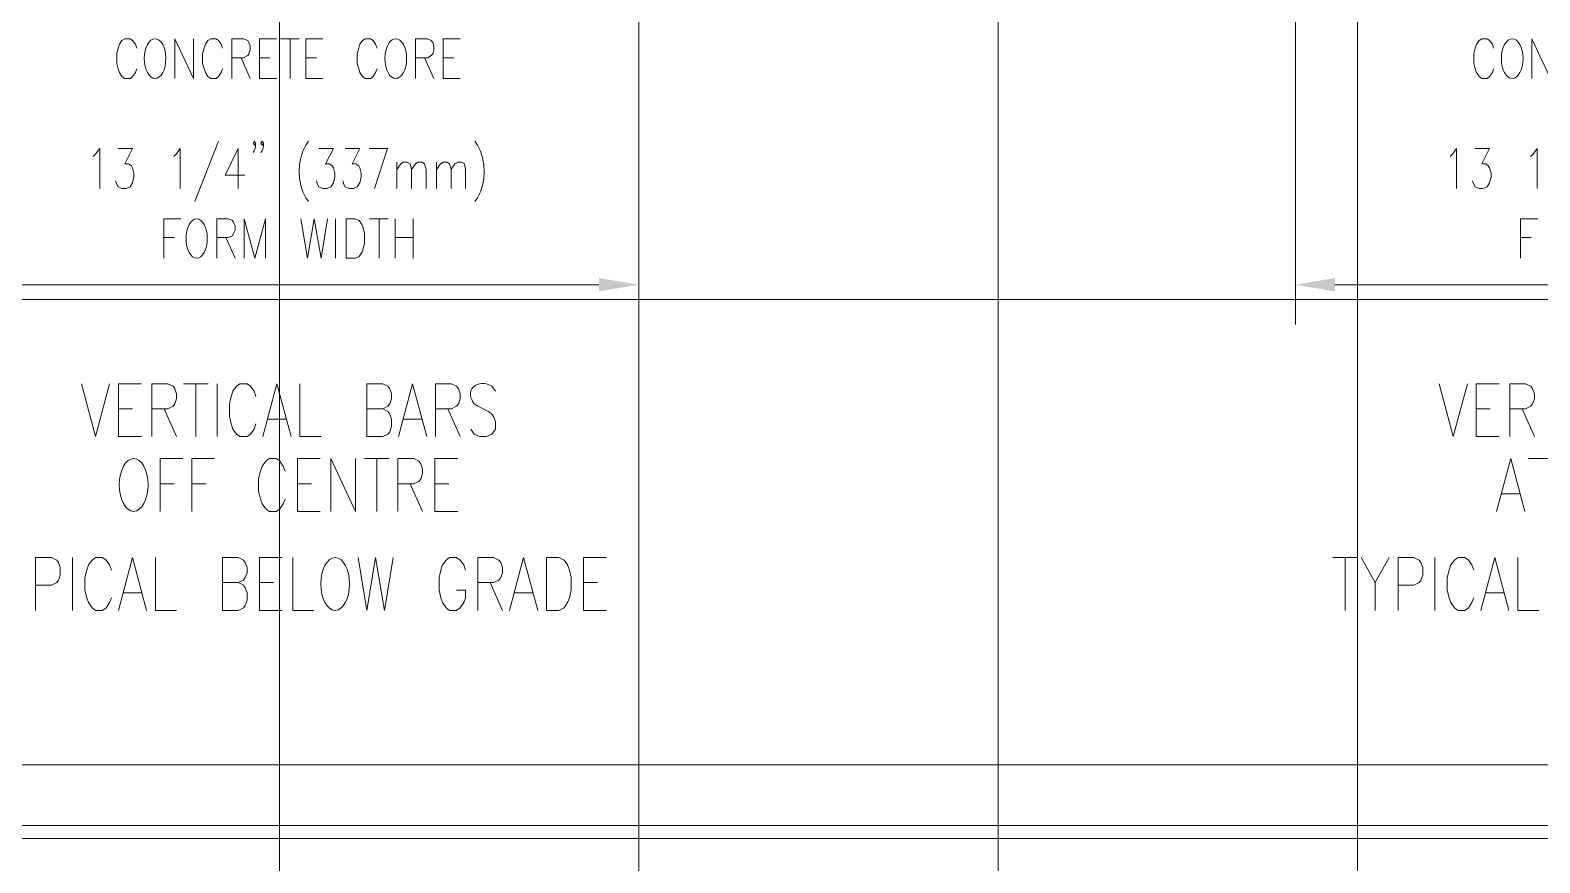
# Model space of a CAD drawing. Header units: millimetres. Extents: x 0 to 216, y 0 to 279.
# Drawn here: x 49.8 to 140.5, y 50 to 100 of the extents above; entities that cross this region are included whole.
import ezdxf

# ---------------------------------------------------------------- set-up
doc = ezdxf.new("R2010")
doc.units = ezdxf.units.MM
doc.layers.add('C00-00-00', color=7, linetype='Continuous')

msp = doc.modelspace()

# ---------------------------------------------------------------- hatches: boundary and pattern name
at = {"layer": 'C00-00-00'}
h = msp.add_hatch(color=256, dxfattribs=at)
h.dxf.hatch_style = 2
h.paths.add_polyline_path([(83.968167, 85.111167), (83.968167, 84.306833), (86.36, 84.709)])
h = msp.add_hatch(color=256, dxfattribs=at)
h.dxf.hatch_style = 2
h.paths.add_polyline_path([(128.185333, 85.111167), (128.185333, 84.306833), (125.814667, 84.709)])

# ---------------------------------------------------------------- linework, layer by layer
at = {"layer": 'C00-00-00', "lineweight": 0}
for points in [[(64.77, 0), (64.77, 279.4)], [(86.36, 0), (86.36, 279.4)], [(107.95, 0), (107.95, 279.4)], [(129.54, 0), (129.54, 279.4)], [(86.36, 108.860167), (86.36, 82.317167)], [(125.814667, 108.860167), (125.814667, 82.317167)], [(56.1975, 98.911833), (56.112833, 99.144667), (55.9435, 99.3775), (55.795333, 99.483333), (55.477833, 99.483333), (55.3085, 99.3775), (55.160333, 99.144667), (55.075667, 98.911833), (54.991, 98.573167), (54.991, 98.001667), (55.075667, 97.663), (55.160333, 97.451333), (55.3085, 97.2185), (55.477833, 97.0915), (55.795333, 97.0915), (55.9435, 97.2185), (56.112833, 97.451333), (56.1975, 97.663)], [(58.4835, 97.0915), (58.4835, 99.483333), (59.605333, 97.0915), (59.605333, 99.483333)], [(61.341, 98.911833), (61.2775, 99.144667), (61.108167, 99.3775), (60.96, 99.483333), (60.6425, 99.483333), (60.473167, 99.3775), (60.325, 99.144667), (60.240333, 98.911833), (60.155667, 98.573167), (60.155667, 98.001667), (60.240333, 97.663), (60.325, 97.451333), (60.473167, 97.2185), (60.6425, 97.0915), (60.96, 97.0915), (61.108167, 97.2185), (61.2775, 97.451333), (61.341, 97.663)], [(61.9125, 97.0915), (61.9125, 99.483333), (62.611, 99.483333), (62.865, 99.3775), (62.9285, 99.2505), (63.013167, 99.038833), (63.013167, 98.806), (62.9285, 98.573167), (62.865, 98.467333), (62.611, 98.340333), (61.9125, 98.340333)], [(63.5635, 97.0915), (63.5635, 99.483333), (64.600667, 99.483333)], [(64.8335, 99.483333), (65.955333, 99.483333)], [(65.405, 99.483333), (65.405, 97.0915)], [(66.3575, 97.0915), (66.3575, 99.483333), (67.3735, 99.483333)], [(70.633167, 98.911833), (70.5485, 99.144667), (70.400333, 99.3775), (70.231, 99.483333), (69.9135, 99.483333), (69.765333, 99.3775), (69.596, 99.144667), (69.5325, 98.911833), (69.447833, 98.573167), (69.447833, 98.001667), (69.5325, 97.663), (69.596, 97.451333), (69.765333, 97.2185), (69.9135, 97.0915), (70.231, 97.0915), (70.400333, 97.2185), (70.5485, 97.451333), (70.633167, 97.663)], [(72.940333, 97.0915), (72.940333, 99.483333), (73.66, 99.483333), (73.892833, 99.3775), (73.9775, 99.2505), (74.041, 99.038833), (74.041, 98.806), (73.9775, 98.573167), (73.892833, 98.467333), (73.66, 98.340333), (72.940333, 98.340333)], [(74.6125, 97.0915), (74.6125, 99.483333), (75.6285, 99.483333)], [(137.710333, 98.911833), (137.646833, 99.144667), (137.4775, 99.3775), (137.329333, 99.483333), (137.011833, 99.483333), (136.8425, 99.3775), (136.694333, 99.144667), (136.609667, 98.911833), (136.525, 98.573167), (136.525, 98.001667), (136.609667, 97.663), (136.694333, 97.451333), (136.8425, 97.2185), (137.011833, 97.0915), (137.329333, 97.0915), (137.4775, 97.2185), (137.646833, 97.451333), (137.710333, 97.663)], [(140.0175, 97.0915), (140.0175, 99.483333), (141.139333, 97.0915), (141.139333, 99.483333)], [(62.462833, 98.340333), (63.013167, 97.0915)], [(63.5635, 98.340333), (64.1985, 98.340333)], [(66.3575, 98.340333), (66.9925, 98.340333)], [(73.490667, 98.340333), (74.041, 97.0915)], [(74.6125, 98.340333), (75.2475, 98.340333)], [(63.5635, 97.0915), (64.600667, 97.0915)], [(66.3575, 97.0915), (67.3735, 97.0915)], [(74.6125, 97.0915), (75.6285, 97.0915)], [(53.572833, 92.413667), (53.721, 92.540667), (53.975, 92.879333), (53.975, 90.4875)], [(55.075667, 92.879333), (55.9435, 92.879333), (55.477833, 91.969167), (55.710667, 91.969167), (55.88, 91.842167), (55.9435, 91.736333), (56.028167, 91.397667), (56.028167, 91.164833), (55.9435, 90.826167), (55.795333, 90.593333), (55.5625, 90.4875), (55.3085, 90.4875), (55.075667, 90.593333), (54.991, 90.720333), (54.9275, 90.953167)], [(58.42, 92.413667), (58.568167, 92.540667), (58.801, 92.879333), (58.801, 90.4875)], [(61.108167, 93.323833), (59.69, 89.704333)], [(62.2935, 92.879333), (61.510333, 91.291833), (62.695667, 91.291833)], [(62.2935, 92.879333), (62.2935, 90.4875)], [(63.330667, 93.218), (63.246, 93.091), (63.1825, 93.218), (63.246, 93.323833), (63.330667, 93.218), (63.330667, 92.985167), (63.246, 92.752333), (63.1825, 92.6465)], [(63.8175, 93.218), (63.732833, 93.091), (63.648167, 93.218), (63.732833, 93.323833), (63.8175, 93.218), (63.8175, 92.985167), (63.732833, 92.752333), (63.648167, 92.6465)], [(66.505667, 93.323833), (66.3575, 93.091), (66.177023, 92.729126), (66.04888, 92.337285), (65.972686, 91.925459), (65.948057, 91.503632), (65.974609, 91.081789), (66.051956, 90.669914), (66.179714, 90.277989), (66.3575, 89.916), (66.505667, 89.704333)], [(67.140667, 92.879333), (68.0085, 92.879333), (67.542833, 91.969167), (67.775667, 91.969167), (67.945, 91.842167), (68.0085, 91.736333), (68.093167, 91.397667), (68.093167, 91.164833), (68.0085, 90.826167), (67.860333, 90.593333), (67.6275, 90.4875), (67.3735, 90.4875), (67.140667, 90.593333), (67.056, 90.720333), (66.9925, 90.953167)], [(68.728167, 92.879333), (69.596, 92.879333), (69.130333, 91.969167), (69.363167, 91.969167), (69.5325, 91.842167), (69.596, 91.736333), (69.680667, 91.397667), (69.680667, 91.164833), (69.596, 90.826167), (69.447833, 90.593333), (69.215, 90.4875), (68.961, 90.4875), (68.728167, 90.593333), (68.6435, 90.720333), (68.58, 90.953167)], [(70.485, 90.4875), (71.268167, 92.879333), (70.1675, 92.879333)], [(76.5175, 93.323833), (76.665667, 93.091), (76.846144, 92.729126), (76.974287, 92.337285), (77.05048, 91.925459), (77.075109, 91.503632), (77.048558, 91.081789), (76.971211, 90.669914), (76.843452, 90.277989), (76.665667, 89.916), (76.5175, 89.704333)], [(135.106833, 92.413667), (135.255, 92.540667), (135.487833, 92.879333), (135.487833, 90.4875)], [(136.609667, 92.879333), (137.4775, 92.879333), (137.011833, 91.969167), (137.244667, 91.969167), (137.392833, 91.842167), (137.4775, 91.736333), (137.562167, 91.397667), (137.562167, 91.164833), (137.4775, 90.826167), (137.329333, 90.593333), (137.075333, 90.4875), (136.8425, 90.4875), (136.609667, 90.593333), (136.525, 90.720333), (136.440333, 90.953167)], [(139.932833, 92.413667), (140.102167, 92.540667), (140.335, 92.879333), (140.335, 90.4875)], [(71.8185, 92.075), (71.8185, 90.4875)], [(71.8185, 91.6305), (72.0725, 91.969167), (72.220667, 92.075), (72.4535, 92.075), (72.622833, 91.969167), (72.7075, 91.6305), (72.7075, 90.4875)], [(72.7075, 91.6305), (72.940333, 91.969167), (73.0885, 92.075), (73.3425, 92.075), (73.490667, 91.969167), (73.575333, 91.6305), (73.575333, 90.4875)], [(74.210333, 92.075), (74.210333, 90.4875)], [(74.210333, 91.6305), (74.443167, 91.969167), (74.6125, 92.075), (74.845333, 92.075), (74.9935, 91.969167), (75.078167, 91.6305), (75.078167, 90.4875)], [(75.078167, 91.6305), (75.311, 91.969167), (75.480333, 92.075), (75.713167, 92.075), (75.8825, 91.969167), (75.946, 91.6305), (75.946, 90.4875)], [(57.827333, 86.2965), (57.827333, 88.667167), (58.843333, 88.667167)], [(61.002333, 86.2965), (61.002333, 88.667167), (61.700833, 88.667167), (61.954833, 88.561333), (62.018333, 88.4555), (62.103, 88.222667), (62.103, 87.989833), (62.018333, 87.778167), (61.954833, 87.651167), (61.700833, 87.545333), (61.002333, 87.545333)], [(62.653333, 86.2965), (62.653333, 88.667167), (63.288333, 86.2965), (63.923333, 88.667167), (63.923333, 86.2965)], [(66.061167, 88.667167), (66.463333, 86.2965), (66.8655, 88.667167), (67.267667, 86.2965), (67.648667, 88.667167)], [(68.1355, 88.667167), (68.1355, 86.2965)], [(70.188667, 88.667167), (71.3105, 88.667167)], [(70.760167, 88.667167), (70.760167, 86.2965)], [(71.712667, 88.667167), (71.712667, 86.2965)], [(72.813333, 88.667167), (72.813333, 86.2965)], [(139.340167, 86.2965), (139.340167, 88.667167), (140.377333, 88.667167)], [(57.827333, 87.545333), (58.462333, 87.545333)], [(61.552667, 87.545333), (62.103, 86.2965)], [(71.712667, 87.545333), (72.813333, 87.545333)], [(139.340167, 87.545333), (139.975167, 87.545333)], [(46.6725, 84.709), (83.968167, 84.709)], [(128.185333, 84.709), (165.502167, 84.709)], [(215.9, 83.82), (0, 83.82)], [(52.874333, 78.761167), (53.721, 75.586167), (54.567667, 78.761167)], [(55.096833, 75.586167), (55.096833, 78.761167), (56.472667, 78.761167)], [(57.107667, 75.586167), (57.107667, 78.761167), (58.060167, 78.761167), (58.377667, 78.613), (58.4835, 78.464833), (58.589333, 78.147333), (58.589333, 77.851), (58.4835, 77.554667), (58.377667, 77.4065), (58.060167, 77.258333), (57.107667, 77.258333)], [(59.012667, 78.761167), (60.494333, 78.761167)], [(59.7535, 78.761167), (59.7535, 75.586167)], [(61.0235, 78.761167), (61.0235, 75.586167)], [(63.351833, 77.999167), (63.246, 78.316667), (63.034333, 78.613), (62.822667, 78.761167), (62.399333, 78.761167), (62.187667, 78.613), (61.976, 78.316667), (61.870167, 77.999167), (61.764333, 77.554667), (61.764333, 76.792667), (61.870167, 76.348167), (61.976, 76.030667), (62.187667, 75.734333), (62.399333, 75.586167), (62.822667, 75.586167), (63.034333, 75.734333), (63.246, 76.030667), (63.351833, 76.348167)], [(63.775167, 75.586167), (64.621833, 78.761167), (65.4685, 75.586167)], [(65.997667, 78.761167), (65.997667, 75.586167), (67.267667, 75.586167)], [(70.019333, 75.586167), (70.019333, 78.761167), (70.971833, 78.761167), (71.289333, 78.613), (71.395167, 78.464833), (71.501, 78.147333), (71.501, 77.851), (71.395167, 77.554667), (71.289333, 77.4065), (70.971833, 77.258333), (70.019333, 77.258333)], [(71.924333, 75.586167), (72.771, 78.761167), (73.617667, 75.586167)], [(74.146833, 75.586167), (74.146833, 78.761167), (75.099333, 78.761167), (75.416833, 78.613), (75.522667, 78.464833), (75.6285, 78.147333), (75.6285, 77.851), (75.522667, 77.554667), (75.416833, 77.4065), (75.099333, 77.258333), (74.146833, 77.258333)], [(77.745167, 78.316667), (77.5335, 78.613), (77.216, 78.761167), (77.064483, 78.777766), (76.923096, 78.776622), (76.792673, 78.758907), (76.674051, 78.725795), (76.568064, 78.67846), (76.475549, 78.618075), (76.397341, 78.545813), (76.334276, 78.462849), (76.287189, 78.370356), (76.256916, 78.269507), (76.244293, 78.161476), (76.250155, 78.047437), (76.275338, 77.928562), (76.320677, 77.806027), (76.387008, 77.681004), (76.475167, 77.554667), (76.686833, 77.4065), (77.321833, 77.089), (77.5335, 76.940833), (77.639333, 76.792667), (77.745167, 76.496333), (77.745167, 76.030667), (77.5335, 75.734333), (77.216, 75.586167), (76.792667, 75.586167), (76.475167, 75.734333), (76.2635, 76.030667)], [(134.450667, 78.761167), (135.297333, 75.586167), (136.144, 78.761167)], [(136.673167, 75.586167), (136.673167, 78.761167), (138.049, 78.761167)], [(138.684, 75.586167), (138.684, 78.761167), (139.6365, 78.761167), (139.954, 78.613), (140.059833, 78.464833), (140.165667, 78.147333), (140.165667, 77.851), (140.059833, 77.554667), (139.954, 77.4065), (139.6365, 77.258333), (138.684, 77.258333)], [(55.096833, 77.258333), (55.9435, 77.258333)], [(57.8485, 77.258333), (58.589333, 75.586167)], [(70.971833, 77.258333), (71.289333, 77.089), (71.395167, 76.940833), (71.501, 76.6445), (71.501, 76.2), (71.395167, 75.8825), (71.289333, 75.734333), (70.971833, 75.586167), (70.019333, 75.586167)], [(74.887667, 77.258333), (75.6285, 75.586167)], [(136.673167, 77.258333), (137.519833, 77.258333)], [(139.424833, 77.258333), (140.165667, 75.586167)], [(64.092667, 76.6445), (65.151, 76.6445)], [(72.241833, 76.6445), (73.300167, 76.6445)], [(55.096833, 75.586167), (56.472667, 75.586167)], [(136.673167, 75.586167), (138.049, 75.586167)], [(57.5945, 71.098833), (57.5945, 74.273833), (58.970333, 74.273833)], [(59.4995, 71.098833), (59.4995, 74.273833), (60.875333, 74.273833)], [(65.108667, 73.511833), (65.002833, 73.808167), (64.791167, 74.1045), (64.5795, 74.273833), (64.156167, 74.273833), (63.9445, 74.1045), (63.732833, 73.808167), (63.627, 73.511833), (63.521167, 73.046167), (63.521167, 72.305333), (63.627, 71.839667), (63.732833, 71.543333), (63.9445, 71.247), (64.156167, 71.098833), (64.5795, 71.098833), (64.791167, 71.247), (65.002833, 71.543333), (65.108667, 71.839667)], [(65.8495, 71.098833), (65.8495, 74.273833), (67.225333, 74.273833)], [(67.860333, 71.098833), (67.860333, 74.273833), (69.342, 71.098833), (69.342, 74.273833)], [(69.871167, 74.273833), (71.352833, 74.273833)], [(70.612, 74.273833), (70.612, 71.098833)], [(71.882, 71.098833), (71.882, 74.273833), (72.8345, 74.273833), (73.152, 74.1045), (73.257833, 73.956333), (73.363667, 73.66), (73.363667, 73.363667), (73.257833, 73.046167), (73.152, 72.898), (72.8345, 72.749833), (71.882, 72.749833)], [(74.1045, 71.098833), (74.1045, 74.273833), (75.480333, 74.273833)], [(137.900833, 71.098833), (138.7475, 74.273833), (139.594167, 71.098833)], [(139.805833, 74.273833), (141.2875, 74.273833)], [(57.5945, 72.749833), (58.441167, 72.749833)], [(59.4995, 72.749833), (60.346167, 72.749833)], [(65.8495, 72.749833), (66.696167, 72.749833)], [(72.622833, 72.749833), (73.363667, 71.098833)], [(74.1045, 72.749833), (74.951167, 72.749833)], [(138.218333, 72.157167), (139.276667, 72.157167)], [(65.8495, 71.098833), (67.225333, 71.098833)], [(74.1045, 71.098833), (75.480333, 71.098833)], [(50.122667, 65.151), (50.122667, 68.326), (51.075167, 68.326), (51.392667, 68.177833), (51.4985, 68.029667), (51.604333, 67.733333), (51.604333, 67.267667), (51.4985, 66.971333), (51.392667, 66.823167), (51.075167, 66.675), (50.122667, 66.675)], [(52.345167, 68.326), (52.345167, 65.151)], [(54.6735, 67.564), (54.567667, 67.8815), (54.356, 68.177833), (54.144333, 68.326), (53.721, 68.326), (53.509333, 68.177833), (53.297667, 67.8815), (53.191833, 67.564), (53.086, 67.1195), (53.086, 66.3575), (53.191833, 65.913), (53.297667, 65.616667), (53.509333, 65.299167), (53.721, 65.151), (54.144333, 65.151), (54.356, 65.299167), (54.567667, 65.616667), (54.6735, 65.913)], [(55.096833, 65.151), (55.9435, 68.326), (56.790167, 65.151)], [(57.319333, 68.326), (57.319333, 65.151), (58.589333, 65.151)], [(61.341, 65.151), (61.341, 68.326), (62.2935, 68.326), (62.611, 68.177833), (62.716833, 68.029667), (62.822667, 67.733333), (62.822667, 67.415833), (62.716833, 67.1195), (62.611, 66.971333), (62.2935, 66.823167), (61.341, 66.823167)], [(63.5635, 65.151), (63.5635, 68.326), (64.939333, 68.326)], [(65.574333, 68.326), (65.574333, 65.151), (66.844333, 65.151)], [(69.490167, 68.326), (70.019333, 65.151), (70.5485, 68.326), (71.077667, 65.151), (71.606833, 68.326)], [(75.946, 67.564), (75.840167, 67.8815), (75.6285, 68.177833), (75.416833, 68.326), (74.9935, 68.326), (74.781833, 68.177833), (74.570167, 67.8815), (74.464333, 67.564), (74.3585, 67.1195), (74.3585, 66.3575), (74.464333, 65.913), (74.570167, 65.616667), (74.781833, 65.299167), (74.9935, 65.151), (75.416833, 65.151), (75.6285, 65.299167), (75.840167, 65.616667), (75.946, 65.913), (75.946, 66.3575), (75.416833, 66.3575)], [(76.686833, 65.151), (76.686833, 68.326), (77.639333, 68.326), (77.956833, 68.177833), (78.062667, 68.029667), (78.1685, 67.733333), (78.1685, 67.415833), (78.062667, 67.1195), (77.956833, 66.971333), (77.639333, 66.823167), (76.686833, 66.823167)], [(78.591833, 65.151), (79.4385, 68.326), (80.285167, 65.151)], [(83.036833, 65.151), (83.036833, 68.326), (84.412667, 68.326)], [(128.058333, 68.326), (129.54, 68.326)], [(128.799167, 68.326), (128.799167, 65.151)], [(129.751667, 68.326), (130.598333, 66.823167), (130.598333, 65.151)], [(131.445, 68.326), (130.598333, 66.823167)], [(131.974167, 65.151), (131.974167, 68.326), (132.926667, 68.326), (133.244167, 68.177833), (133.35, 68.029667), (133.455833, 67.733333), (133.455833, 67.267667), (133.35, 66.971333), (133.244167, 66.823167), (132.926667, 66.675), (131.974167, 66.675)], [(134.196667, 68.326), (134.196667, 65.151)], [(136.525, 67.564), (136.419167, 67.8815), (136.2075, 68.177833), (135.995833, 68.326), (135.5725, 68.326), (135.360833, 68.177833), (135.149167, 67.8815), (135.043333, 67.564), (134.9375, 67.1195), (134.9375, 66.3575), (135.043333, 65.913), (135.149167, 65.616667), (135.360833, 65.299167), (135.5725, 65.151), (135.995833, 65.151), (136.2075, 65.299167), (136.419167, 65.616667), (136.525, 65.913)], [(136.948333, 65.151), (137.795, 68.326), (138.641667, 65.151)], [(139.170833, 68.326), (139.170833, 65.151), (140.440833, 65.151)], [(62.2935, 66.823167), (62.611, 66.675), (62.716833, 66.505667), (62.822667, 66.209333), (62.822667, 65.764833), (62.716833, 65.447333), (62.611, 65.299167), (62.2935, 65.151), (61.341, 65.151)], [(63.5635, 66.823167), (64.410167, 66.823167)], [(77.427667, 66.823167), (78.1685, 65.151)], [(83.036833, 66.823167), (83.8835, 66.823167)], [(55.414333, 66.209333), (56.472667, 66.209333)], [(78.909333, 66.209333), (79.967667, 66.209333)], [(137.265833, 66.209333), (138.324167, 66.209333)], [(63.5635, 65.151), (64.939333, 65.151)], [(83.036833, 65.151), (84.412667, 65.151)], [(215.9, 55.88), (0, 55.88)], [(198.12, 52.239333), (17.018, 52.239333)], [(149.648333, 51.456167), (16.213667, 51.456167)]]:
    msp.add_lwpolyline(points, dxfattribs=at)
for points in [[(68.7705, 86.2965), (68.7705, 88.667167), (69.320833, 88.667167), (69.553667, 88.561333), (69.723, 88.3285), (69.807667, 88.116833), (69.871167, 87.778167), (69.871167, 87.206667), (69.807667, 86.868), (69.723, 86.635167), (69.553667, 86.402333), (69.320833, 86.2965)], [(80.814333, 65.151), (80.814333, 68.326), (81.555167, 68.326), (81.872667, 68.177833), (82.084333, 67.8815), (82.190167, 67.564), (82.296, 67.1195), (82.296, 66.3575), (82.190167, 65.913), (82.084333, 65.616667), (81.872667, 65.299167), (81.555167, 65.151)]]:
    msp.add_lwpolyline(points, close=True, dxfattribs=at)
for centre, major_axis, ratio in [((57.298672, 98.287417), (0, 1.195917), 0.542181), ((71.755077, 98.287417), (0, 1.195917), 0.546525), ((138.835936, 98.287417), (0, 1.195917), 0.543437), ((59.795833, 87.481833), (0, 1.185333), 0.535714), ((56.009303, 72.686333), (0, 1.5875), 0.544549), ((68.117196, 66.7385), (0, 1.5875), 0.544615)]:
    msp.add_ellipse(centre, major_axis=major_axis, ratio=ratio, start_param=0, end_param=6.283185, dxfattribs=at)

doc.saveas('drawing.dxf')
